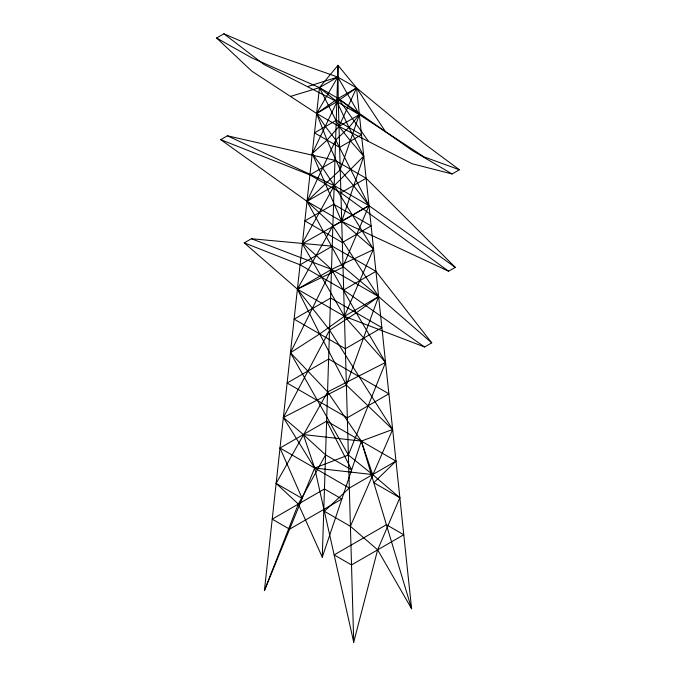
<?xml version="1.0" encoding="UTF-8"?>
<svg xmlns="http://www.w3.org/2000/svg" width="676" height="676" viewBox="0 0 676 676"><rect width="100%" height="100%" fill="white"/><g stroke="black" fill="none" stroke-linecap="round" stroke-linejoin="round"><path stroke-width="1.01" d="M216.607 38.008L251.945 71.267L316.63 113.492L339.006 126.412L412.149 163.753L452.1 173.969L459.393 169.761L424.055 143.566L356.539 87.88L337.789 77.056L263.851 51.072L223.9 33.8L216.607 38.008L251.945 57.95L319.461 87.635L336.994 101.738L348.943 127.477L363.756 156.164L334.282 185.621L302.442 243.064L331.578 269.42L356.269 312.844L385.565 362.446L327.615 391.928L276.138 483.416L298.353 504.059L322.275 557.21L338 65.276L356.539 87.88L385.523 131.727M431.744 342.842L375.932 271.363L332.33 246.191L251.421 238.738L244.256 242.87L297.398 289.151L344.422 316.3L424.579 346.982L431.744 342.842L378.602 296.57L356.269 312.844L329.618 330.142L283.354 417.481L303.338 434.558L314.67 468.037L264.4 590.63L319.461 87.635L338 65.276L338.211 98.459L353.725 642.2L377.647 549.841L399.862 497.756L372.662 474.577L348.385 455.024L290.435 352.762L331.578 269.42L373.634 249.579L334.282 185.621L322.503 167.64L312.244 153.57L336.994 101.738L356.539 87.88L411.6 608.78L377.647 549.841L350.413 526.3L324.362 511.259L349.323 488.047L395.992 461.108L326.677 421.089L280.008 448.027L302.189 498.457L276.138 483.416M455.286 267.366L366.096 178.261L335.102 160.373L227.406 135.8L220.714 139.662L307.014 201.372L341.718 221.407L448.594 271.228L455.286 267.366L368.986 205.656L332.972 226.105L378.602 296.57L346.382 385.066L283.354 417.481L314.67 468.037L348.385 455.024L385.565 362.446L344.422 316.3L302.366 243.774L341.718 221.407L363.756 156.164L350.548 141.039L339.006 126.412L319.461 87.635L290.477 96.414M307.419 86.638L337.789 77.056L359.37 114.65L340.239 169.735L307.014 201.372L343.028 267.248L297.398 289.151L319.731 333.936L346.382 385.066L392.646 429.471L350.413 526.3M322.275 557.21L361.33 441.098L392.646 429.471L329.618 330.142L297.398 289.151L332.998 225.421L307.014 201.372L335.761 140L348.943 127.477L359.37 114.65L424.055 156.883L459.393 169.761M264.4 590.63L298.353 504.059L325.587 454.863L303.338 434.558L361.33 441.098L372.662 474.577L314.67 468.037L353.725 642.2M452.1 173.969L412.149 150.435L338.211 98.459L319.461 87.635L337.789 77.056L316.63 113.492L325.452 126.547L335.761 140L368.986 205.656L343.002 266.479L378.602 296.57L344.422 316.3L319.731 333.936L290.435 352.762L327.615 391.928L361.33 441.098L411.6 608.78M344.422 316.3L373.558 248.836L341.718 221.407L312.244 153.57L327.057 140.109L339.006 126.412L356.539 87.88L338.211 98.459L316.63 113.492L327.057 140.109L340.239 169.735L353.497 185.537L368.986 205.656L341.718 221.407M395.992 461.108L373.811 482.706L399.862 497.756M316.63 113.492L336.994 101.738L359.37 114.65L339.006 126.412M220.714 139.662L309.904 174.915L335.102 160.373M307.014 201.372L334.282 185.621L368.986 205.656M309.904 174.915L340.898 192.812L366.096 178.261M244.256 242.87L300.068 264.815L332.33 246.191M297.398 289.151L331.578 269.42L378.602 296.57M300.068 264.815L343.67 289.996L375.932 271.363M251.421 238.738L331.578 269.42M227.406 135.8L334.282 185.621M336.994 101.738L263.851 64.389L223.9 33.8M325.587 454.863L351.638 469.913L326.677 421.089M280.008 448.027L349.323 488.047M343.67 289.996L424.579 346.982M340.898 192.812L448.594 271.228M359.37 114.65L338.211 98.459L368.581 141.512M336.394 120.235L314.509 132.868L339.605 147.36L361.491 134.718L336.394 120.235M333.682 204.262L304.876 220.9L342.318 242.515L371.124 225.885L333.682 204.262M330.657 298.048L294.111 319.148L345.343 348.723L381.889 327.632L330.657 298.048M328.68 359.04L287.123 383.03L347.32 417.785L388.877 393.795L328.68 359.04M324.48 488.976L272.225 519.151L289.598 529.181L341.853 499.006L324.48 488.976M386.402 524.728L334.147 554.903L351.52 564.933L403.775 534.758L386.402 524.728"/></g></svg>
